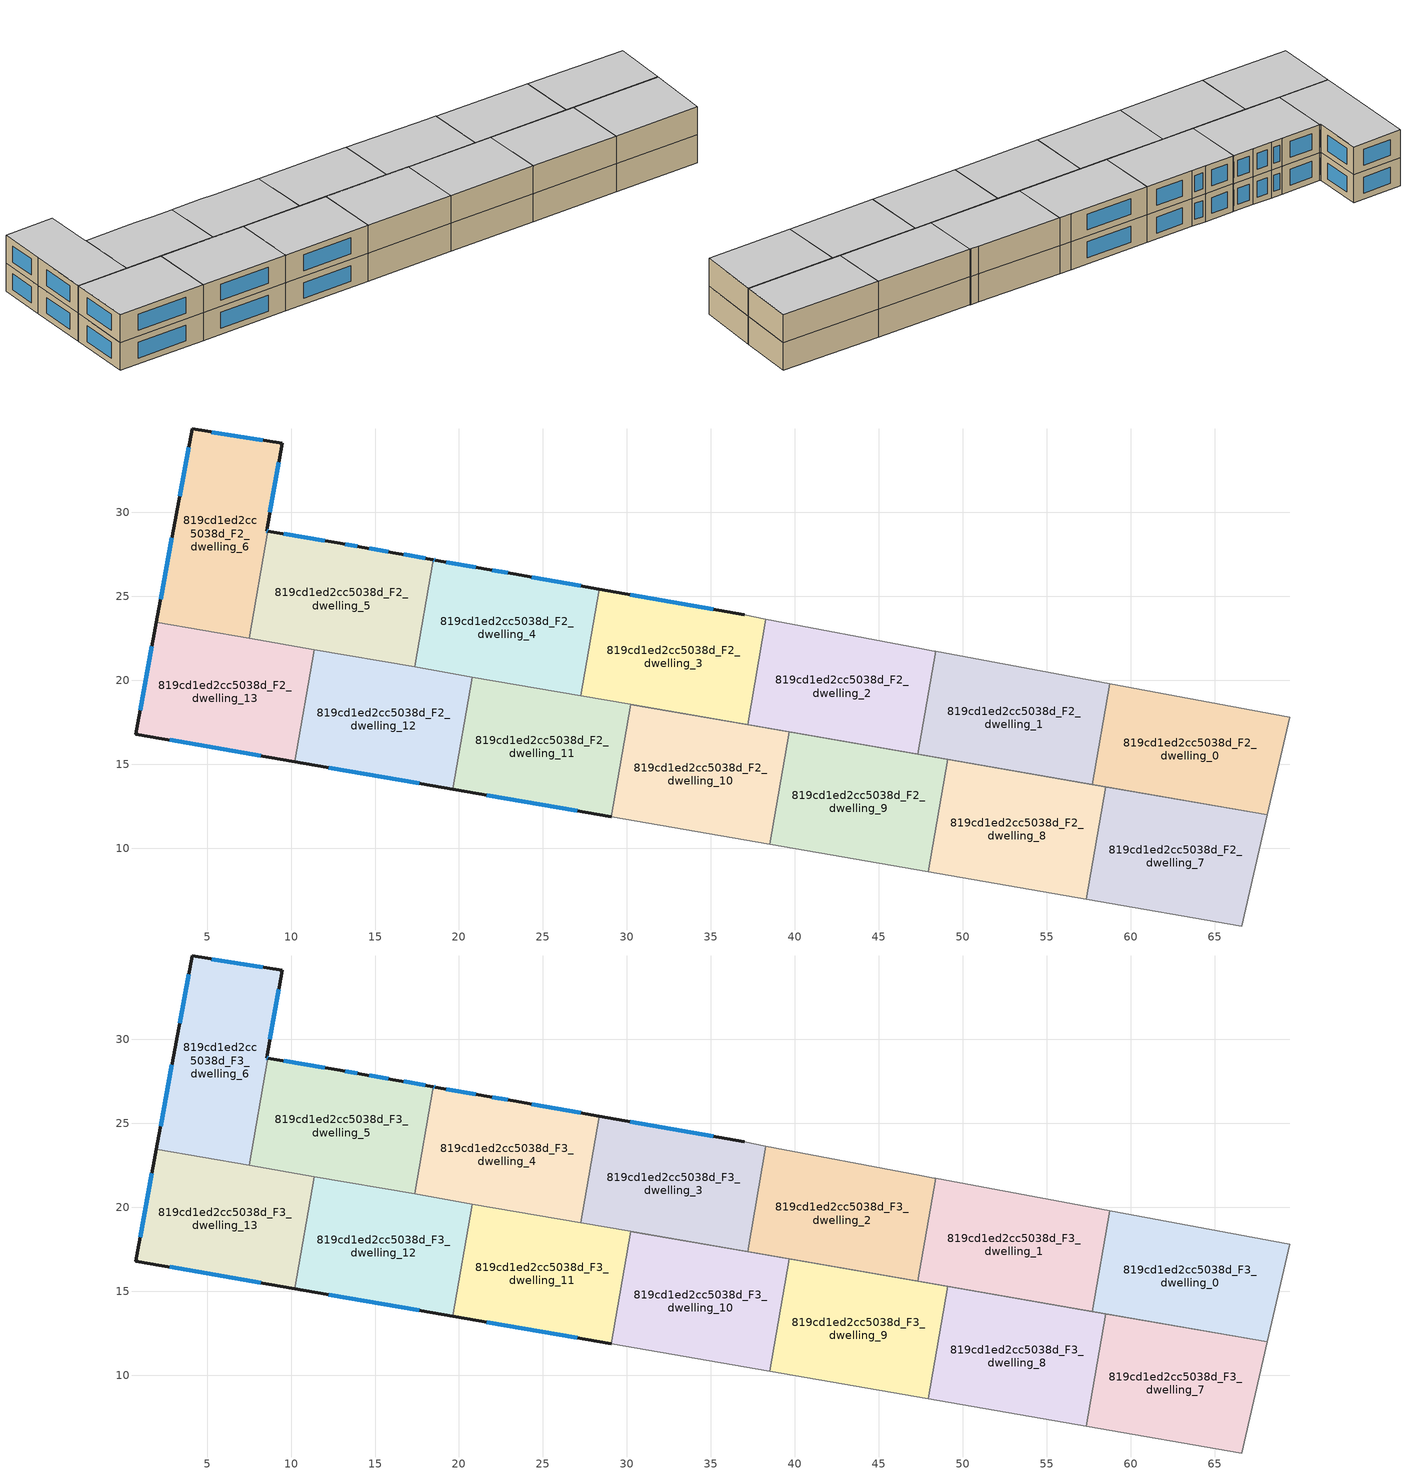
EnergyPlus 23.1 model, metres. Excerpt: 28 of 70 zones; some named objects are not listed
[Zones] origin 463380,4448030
819cd1ed2cc5038d_F2_dwelling_0
 floor to 819cd1ed2cc5038d_F1_dwelling_0 (EU_floor_Construction): 69.47,17.79 68.14,11.97 57.7,13.79 58.74,19.79 z6
 wall to 819cd1ed2cc5038d_F2_dwelling_1 (EU_wall_Construction): 58.74,19.79 57.7,13.79 z6:9
 wall adiabatic (EU_wall_Construction): 57.7,13.79 68.14,11.97 69.47,17.79 58.74,19.79 z6:9
819cd1ed2cc5038d_F2_dwelling_1
 floor to 819cd1ed2cc5038d_F1_dwelling_1 (EU_floor_Construction): 58.74,19.79 57.7,13.79 47.32,15.59 48.38,21.72 z6
 wall to 819cd1ed2cc5038d_F2_dwelling_2 (EU_wall_Construction): 48.38,21.72 47.32,15.59 z6:9
 wall adiabatic (EU_wall_Construction): 58.74,19.79 48.38,21.72 / 47.32,15.59 57.7,13.79 z6:9
819cd1ed2cc5038d_F2_dwelling_10
 floor to 819cd1ed2cc5038d_F1_dwelling_10 (EU_floor_Construction): 39.66,16.92 38.51,10.24 29.07,11.88 30.23,18.55 z6
 wall to 819cd1ed2cc5038d_F2_dwelling_9 (EU_wall_Construction): 38.51,10.24 39.66,16.92 z6:9
 wall adiabatic (EU_wall_Construction): 29.07,11.88 38.51,10.24 / 39.66,16.92 30.23,18.55 z6:9
 wall to 819cd1ed2cc5038d_F2_dwelling_11 (EU_wall_Construction): 30.23,18.55 29.07,11.88 z6:9
819cd1ed2cc5038d_F2_dwelling_11
 floor to 819cd1ed2cc5038d_F1_dwelling_11 (EU_floor_Construction): 30.23,18.55 29.07,11.88 19.64,13.51 20.8,20.19 z6
 wall outside (EU_wall_Construction): 19.64,13.51 29.07,11.88 z6:9
 wall to 819cd1ed2cc5038d_F2_dwelling_12 (EU_wall_Construction): 20.8,20.19 19.64,13.51 z6:9
 wall to 819cd1ed2cc5038d_F2_dwelling_4 (EU_wall_Construction): 27.24,19.07 20.8,20.19 z6:9
 wall to 819cd1ed2cc5038d_F2_dwelling_3 (EU_wall_Construction): 30.23,18.55 27.24,19.07 z6:9
 window (EU_Window_Construction): 21.66,13.16 27.05,12.23 z6.64:8.36
819cd1ed2cc5038d_F2_dwelling_12
 floor to 819cd1ed2cc5038d_F1_dwelling_12 (EU_floor_Construction): 20.8,20.19 19.64,13.51 10.21,15.15 11.37,21.83 z6
 wall outside (EU_wall_Construction): 10.21,15.15 19.64,13.51 z6:9
 wall to 819cd1ed2cc5038d_F2_dwelling_13 (EU_wall_Construction): 11.37,21.83 10.21,15.15 z6:9
 wall to 819cd1ed2cc5038d_F2_dwelling_5 (EU_wall_Construction): 17.36,20.79 11.37,21.83 z6:9
 wall to 819cd1ed2cc5038d_F2_dwelling_4 (EU_wall_Construction): 20.8,20.19 17.36,20.78 z6:9
 window (EU_Window_Construction): 12.23,14.8 17.62,13.86 z6.64:8.36
819cd1ed2cc5038d_F2_dwelling_13
 floor to 819cd1ed2cc5038d_F1_dwelling_13 (EU_floor_Construction): 11.37,21.83 10.21,15.15 0.75,16.79 1.98,23.46 z6
 wall outside (EU_wall_Construction): 1.98,23.46 0.75,16.79 10.21,15.15 z6:9
 wall to 819cd1ed2cc5038d_F2_dwelling_6 (EU_wall_Construction): 7.52,22.49 1.98,23.46 z6:9
 wall to 819cd1ed2cc5038d_F2_dwelling_5 (EU_wall_Construction): 11.37,21.82 7.52,22.49 z6:9
 window (EU_Window_Construction): 2.78,16.44 8.19,15.5 / 1.71,22.03 1.01,18.22 z6.64:8.36
819cd1ed2cc5038d_F2_dwelling_2
 floor to 819cd1ed2cc5038d_F1_dwelling_2 (EU_floor_Construction): 48.29,21.73 48.38,21.72 47.32,15.59 37.19,17.34 38.28,23.64 47.41,21.91 z6
 wall adiabatic (EU_wall_Construction): 48.38,21.72 48.29,21.73 47.41,21.91 38.28,23.64 / 37.19,17.34 47.32,15.59 z6:9
 wall to 819cd1ed2cc5038d_F2_dwelling_3 (EU_wall_Construction): 38.28,23.64 37.19,17.34 z6:9
819cd1ed2cc5038d_F2_dwelling_3
 floor to 819cd1ed2cc5038d_F1_dwelling_3 (EU_floor_Construction): 38.28,23.64 37.19,17.34 27.24,19.07 28.35,25.42 36.98,23.89 z6
 wall outside (EU_wall_Construction): 36.98,23.89 28.35,25.42 z6:9
 wall to 819cd1ed2cc5038d_F2_dwelling_4 (EU_wall_Construction): 28.35,25.42 27.24,19.07 z6:9
 wall adiabatic (EU_wall_Construction): 38.28,23.64 36.98,23.89 / 30.23,18.55 37.19,17.34 z6:9
 window (EU_Window_Construction): 35.13,24.22 30.2,25.09 z6.64:8.36
819cd1ed2cc5038d_F2_dwelling_4
 floor to 819cd1ed2cc5038d_F1_dwelling_4 (EU_floor_Construction): 28.35,25.42 27.24,19.07 17.36,20.79 18.47,27.17 18.58,27.15 21.66,26.61 23.24,26.33 z6
 wall outside (EU_wall_Construction): 28.35,25.42 23.24,26.33 21.66,26.61 18.58,27.15 18.47,27.17 z6:9
 wall to 819cd1ed2cc5038d_F2_dwelling_5 (EU_wall_Construction): 18.47,27.17 17.36,20.79 z6:9
 window (EU_Window_Construction): 27.25,25.62 24.33,26.13 / 18.55,27.15 18.49,27.16 / 21,26.73 19.23,27.04 / 22.9,26.39 21.99,26.55 z6.64:8.36
819cd1ed2cc5038d_F2_dwelling_5
 floor to 819cd1ed2cc5038d_F1_dwelling_5 (EU_floor_Construction): 18.47,27.17 17.36,20.79 7.52,22.49 8.63,28.87 12.94,28.15 14.21,27.93 16.24,27.57 z6
 wall outside (EU_wall_Construction): 18.47,27.17 16.24,27.57 14.21,27.93 12.94,28.15 8.63,28.87 z6:9
 wall to 819cd1ed2cc5038d_F2_dwelling_6 (EU_wall_Construction): 8.63,28.87 7.52,22.49 z6:9
 window (EU_Window_Construction): 17.99,27.26 16.71,27.49 / 12.02,28.31 9.55,28.72 / 13.94,27.97 13.22,28.11 / 15.8,27.65 14.65,27.85 z6.64:8.36
819cd1ed2cc5038d_F2_dwelling_6
 floor to 819cd1ed2cc5038d_F1_dwelling_6 (EU_floor_Construction): 9.47,34.1 8.55,28.89 8.63,28.87 7.52,22.49 1.98,23.46 3.15,29.84 4.13,34.96 z6
 wall outside (EU_wall_Construction): 8.63,28.87 8.55,28.89 9.47,34.1 4.13,34.96 3.15,29.84 1.98,23.46 z6:9
 window (EU_Window_Construction): 2.9,28.48 2.23,24.82 / 3.92,33.86 3.36,30.94 / 8.33,34.28 5.28,34.77 / 8.74,30 9.28,32.98 / 8.61,28.88 8.56,28.88 z6.64:8.36
819cd1ed2cc5038d_F2_dwelling_7
 floor to 819cd1ed2cc5038d_F1_dwelling_7 (EU_floor_Construction): 68.14,11.97 66.61,5.36 57.36,6.97 58.52,13.64 z6
 wall adiabatic (EU_wall_Construction): 57.36,6.97 66.61,5.36 68.14,11.97 58.52,13.64 z6:9
 wall to 819cd1ed2cc5038d_F2_dwelling_8 (EU_wall_Construction): 58.52,13.64 57.36,6.97 z6:9
819cd1ed2cc5038d_F2_dwelling_8
 floor to 819cd1ed2cc5038d_F1_dwelling_8 (EU_floor_Construction): 58.52,13.64 57.36,6.97 47.93,8.6 49.09,15.28 z6
 wall adiabatic (EU_wall_Construction): 47.93,8.6 57.36,6.97 / 58.52,13.64 49.09,15.28 z6:9
 wall to 819cd1ed2cc5038d_F2_dwelling_9 (EU_wall_Construction): 49.09,15.28 47.93,8.6 z6:9
819cd1ed2cc5038d_F2_dwelling_9
 floor to 819cd1ed2cc5038d_F1_dwelling_9 (EU_floor_Construction): 49.09,15.28 47.93,8.6 38.51,10.24 39.66,16.92 z6
 wall adiabatic (EU_wall_Construction): 38.51,10.24 47.93,8.6 / 49.09,15.28 39.66,16.92 z6:9
819cd1ed2cc5038d_F3_dwelling_0
 floor to 819cd1ed2cc5038d_F2_dwelling_0 (EU_floor_Construction): 69.47,17.79 68.14,11.97 57.7,13.79 58.74,19.79 z9
 wall to 819cd1ed2cc5038d_F3_dwelling_1 (EU_wall_Construction): 58.74,19.79 57.7,13.79 z9:12
 wall adiabatic (EU_wall_Construction): 57.7,13.79 68.14,11.97 69.47,17.79 58.74,19.79 z9:12
 ceiling to 819cd1ed2cc5038d_F4_dwelling_0 (EU_floor_Construction): 68.14,11.97 69.47,17.79 58.74,19.79 57.7,13.79 z12
819cd1ed2cc5038d_F3_dwelling_1
 floor to 819cd1ed2cc5038d_F2_dwelling_1 (EU_floor_Construction): 58.74,19.79 57.7,13.79 47.32,15.59 48.38,21.72 z9
 wall to 819cd1ed2cc5038d_F3_dwelling_2 (EU_wall_Construction): 48.38,21.72 47.32,15.59 z9:12
 wall adiabatic (EU_wall_Construction): 58.74,19.79 48.38,21.72 / 47.32,15.59 57.7,13.79 z9:12
 ceiling to 819cd1ed2cc5038d_F4_dwelling_1 (EU_floor_Construction): 57.7,13.79 58.74,19.79 48.38,21.72 47.32,15.59 z12
819cd1ed2cc5038d_F3_dwelling_10
 floor to 819cd1ed2cc5038d_F2_dwelling_10 (EU_floor_Construction): 39.66,16.92 38.51,10.24 29.07,11.88 30.23,18.55 z9
 wall to 819cd1ed2cc5038d_F3_dwelling_9 (EU_wall_Construction): 38.51,10.24 39.66,16.92 z9:12
 wall adiabatic (EU_wall_Construction): 29.07,11.88 38.51,10.24 / 39.66,16.92 30.23,18.55 z9:12
 wall to 819cd1ed2cc5038d_F3_dwelling_11 (EU_wall_Construction): 30.23,18.55 29.07,11.88 z9:12
 ceiling to 819cd1ed2cc5038d_F4_dwelling_10 (EU_floor_Construction): 38.51,10.24 39.66,16.92 30.23,18.55 29.07,11.88 z12
819cd1ed2cc5038d_F3_dwelling_11
 floor to 819cd1ed2cc5038d_F2_dwelling_11 (EU_floor_Construction): 30.23,18.55 29.07,11.88 19.64,13.51 20.8,20.19 z9
 wall outside (EU_wall_Construction): 19.64,13.51 29.07,11.88 z9:12
 wall to 819cd1ed2cc5038d_F3_dwelling_12 (EU_wall_Construction): 20.8,20.19 19.64,13.51 z9:12
 wall to 819cd1ed2cc5038d_F3_dwelling_4 (EU_wall_Construction): 27.24,19.07 20.8,20.19 z9:12
 wall to 819cd1ed2cc5038d_F3_dwelling_3 (EU_wall_Construction): 30.23,18.55 27.24,19.07 z9:12
 window (EU_Window_Construction): 21.66,13.16 27.05,12.23 z9.64:11.36
 ceiling to 819cd1ed2cc5038d_F4_dwelling_11 (EU_floor_Construction): 29.07,11.88 30.23,18.55 20.8,20.19 19.64,13.51 z12
819cd1ed2cc5038d_F3_dwelling_12
 floor to 819cd1ed2cc5038d_F2_dwelling_12 (EU_floor_Construction): 20.8,20.19 19.64,13.51 10.21,15.15 11.37,21.83 z9
 wall outside (EU_wall_Construction): 10.21,15.15 19.64,13.51 z9:12
 wall to 819cd1ed2cc5038d_F3_dwelling_13 (EU_wall_Construction): 11.37,21.83 10.21,15.15 z9:12
 wall to 819cd1ed2cc5038d_F3_dwelling_5 (EU_wall_Construction): 17.36,20.79 11.37,21.83 z9:12
 wall to 819cd1ed2cc5038d_F3_dwelling_4 (EU_wall_Construction): 20.8,20.19 17.36,20.78 z9:12
 window (EU_Window_Construction): 12.23,14.8 17.62,13.86 z9.64:11.36
 ceiling to 819cd1ed2cc5038d_F4_dwelling_12 (EU_floor_Construction): 19.64,13.51 20.8,20.19 11.37,21.83 10.21,15.15 z12
819cd1ed2cc5038d_F3_dwelling_13
 floor to 819cd1ed2cc5038d_F2_dwelling_13 (EU_floor_Construction): 11.37,21.83 10.21,15.15 0.75,16.79 1.98,23.46 z9
 wall outside (EU_wall_Construction): 1.98,23.46 0.75,16.79 10.21,15.15 z9:12
 wall to 819cd1ed2cc5038d_F3_dwelling_6 (EU_wall_Construction): 7.52,22.49 1.98,23.46 z9:12
 wall to 819cd1ed2cc5038d_F3_dwelling_5 (EU_wall_Construction): 11.37,21.82 7.52,22.49 z9:12
 window (EU_Window_Construction): 2.78,16.44 8.19,15.5 / 1.71,22.03 1.01,18.22 z9.64:11.36
 ceiling to 819cd1ed2cc5038d_F4_dwelling_13 (EU_floor_Construction): 10.21,15.15 11.37,21.83 1.98,23.46 0.75,16.79 z12
819cd1ed2cc5038d_F3_dwelling_2
 floor to 819cd1ed2cc5038d_F2_dwelling_2 (EU_floor_Construction): 48.29,21.73 48.38,21.72 47.32,15.59 37.19,17.34 38.28,23.64 47.41,21.91 z9
 wall adiabatic (EU_wall_Construction): 48.38,21.72 48.29,21.73 47.41,21.91 38.28,23.64 / 37.19,17.34 47.32,15.59 z9:12
 wall to 819cd1ed2cc5038d_F3_dwelling_3 (EU_wall_Construction): 38.28,23.64 37.19,17.34 z9:12
 ceiling to 819cd1ed2cc5038d_F4_dwelling_2 (EU_floor_Construction): 47.32,15.59 48.38,21.72 48.29,21.73 47.41,21.91 38.28,23.64 37.19,17.34 z12
819cd1ed2cc5038d_F3_dwelling_3
 floor to 819cd1ed2cc5038d_F2_dwelling_3 (EU_floor_Construction): 38.28,23.64 37.19,17.34 27.24,19.07 28.35,25.42 36.98,23.89 z9
 wall outside (EU_wall_Construction): 36.98,23.89 28.35,25.42 z9:12
 wall to 819cd1ed2cc5038d_F3_dwelling_4 (EU_wall_Construction): 28.35,25.42 27.24,19.07 z9:12
 wall adiabatic (EU_wall_Construction): 38.28,23.64 36.98,23.89 / 30.23,18.55 37.19,17.34 z9:12
 window (EU_Window_Construction): 35.13,24.22 30.2,25.09 z9.64:11.36
 ceiling to 819cd1ed2cc5038d_F4_dwelling_3 (EU_floor_Construction): 37.19,17.34 38.28,23.64 36.98,23.89 28.35,25.42 27.24,19.07 z12
819cd1ed2cc5038d_F3_dwelling_4
 floor to 819cd1ed2cc5038d_F2_dwelling_4 (EU_floor_Construction): 28.35,25.42 27.24,19.07 17.36,20.79 18.47,27.17 18.58,27.15 21.66,26.61 23.24,26.33 z9
 wall outside (EU_wall_Construction): 28.35,25.42 23.24,26.33 21.66,26.61 18.58,27.15 18.47,27.17 z9:12
 wall to 819cd1ed2cc5038d_F3_dwelling_5 (EU_wall_Construction): 18.47,27.17 17.36,20.79 z9:12
 window (EU_Window_Construction): 27.25,25.62 24.33,26.13 / 18.55,27.15 18.49,27.16 / 21,26.73 19.23,27.04 / 22.9,26.39 21.99,26.55 z9.64:11.36
 ceiling to 819cd1ed2cc5038d_F4_dwelling_4 (EU_floor_Construction): 27.24,19.07 28.35,25.42 23.24,26.33 21.66,26.61 18.58,27.15 18.47,27.17 17.36,20.79 z12
819cd1ed2cc5038d_F3_dwelling_5
 floor to 819cd1ed2cc5038d_F2_dwelling_5 (EU_floor_Construction): 18.47,27.17 17.36,20.79 7.52,22.49 8.63,28.87 12.94,28.15 14.21,27.93 16.24,27.57 z9
 wall outside (EU_wall_Construction): 18.47,27.17 16.24,27.57 14.21,27.93 12.94,28.15 8.63,28.87 z9:12
 wall to 819cd1ed2cc5038d_F3_dwelling_6 (EU_wall_Construction): 8.63,28.87 7.52,22.49 z9:12
 window (EU_Window_Construction): 17.99,27.26 16.71,27.49 / 12.02,28.31 9.55,28.72 / 13.94,27.97 13.22,28.11 / 15.8,27.65 14.65,27.85 z9.64:11.36
 ceiling to 819cd1ed2cc5038d_F4_dwelling_5 (EU_floor_Construction): 17.36,20.79 18.47,27.17 16.24,27.57 14.21,27.93 12.94,28.15 8.63,28.87 7.52,22.49 z12
819cd1ed2cc5038d_F3_dwelling_6
 floor to 819cd1ed2cc5038d_F2_dwelling_6 (EU_floor_Construction): 9.47,34.1 8.55,28.89 8.63,28.87 7.52,22.49 1.98,23.46 3.15,29.84 4.13,34.96 z9
 wall outside (EU_wall_Construction): 8.63,28.87 8.55,28.89 9.47,34.1 4.13,34.96 3.15,29.84 1.98,23.46 z9:12
 window (EU_Window_Construction): 2.9,28.48 2.23,24.82 / 3.92,33.86 3.36,30.94 / 8.33,34.28 5.28,34.77 / 8.74,30 9.28,32.98 / 8.61,28.88 8.56,28.88 z9.64:11.36
 ceiling to 819cd1ed2cc5038d_F4_dwelling_6 (EU_floor_Construction): 7.52,22.49 8.63,28.87 8.55,28.89 9.47,34.1 4.13,34.96 3.15,29.84 1.98,23.46 z12
819cd1ed2cc5038d_F3_dwelling_7
 floor to 819cd1ed2cc5038d_F2_dwelling_7 (EU_floor_Construction): 68.14,11.97 66.61,5.36 57.36,6.97 58.52,13.64 z9
 wall adiabatic (EU_wall_Construction): 57.36,6.97 66.61,5.36 68.14,11.97 58.52,13.64 z9:12
 wall to 819cd1ed2cc5038d_F3_dwelling_8 (EU_wall_Construction): 58.52,13.64 57.36,6.97 z9:12
 ceiling to 819cd1ed2cc5038d_F4_dwelling_7 (EU_floor_Construction): 66.61,5.36 68.14,11.97 58.52,13.64 57.36,6.97 z12
819cd1ed2cc5038d_F3_dwelling_8
 floor to 819cd1ed2cc5038d_F2_dwelling_8 (EU_floor_Construction): 58.52,13.64 57.36,6.97 47.93,8.6 49.09,15.28 z9
 wall adiabatic (EU_wall_Construction): 47.93,8.6 57.36,6.97 / 58.52,13.64 49.09,15.28 z9:12
 wall to 819cd1ed2cc5038d_F3_dwelling_9 (EU_wall_Construction): 49.09,15.28 47.93,8.6 z9:12
 ceiling to 819cd1ed2cc5038d_F4_dwelling_8 (EU_floor_Construction): 57.36,6.97 58.52,13.64 49.09,15.28 47.93,8.6 z12
819cd1ed2cc5038d_F3_dwelling_9
 floor to 819cd1ed2cc5038d_F2_dwelling_9 (EU_floor_Construction): 49.09,15.28 47.93,8.6 38.51,10.24 39.66,16.92 z9
 wall adiabatic (EU_wall_Construction): 38.51,10.24 47.93,8.6 / 49.09,15.28 39.66,16.92 z9:12
 ceiling to 819cd1ed2cc5038d_F4_dwelling_9 (EU_floor_Construction): 47.93,8.6 49.09,15.28 39.66,16.92 38.51,10.24 z12
[Building]
EU S2 Campaign: North Axis=0; Terrain=City; Solar Distribution=FullExterior
[Site:Location]
Yerevan-Zvartnots.Intl.AP: Latitude=40.15; Longitude=44.383; Time Zone=4; Elevation=854
[SizingPeriod:WeatherFileDays]
AnnualSizingPeriod: Begin Month=1; Begin Day of Month=1; End Month=12; End Day of Month=31; Day of Week for Start Day=Monday; Use Weather File Daylight Saving Period=No; Use Weather File Rain and Snow Indicators=No
[MATERIAL]
EU_InternalMass_Material: Roughness=MediumRough; Thickness=0.1; Conductivity=1; Density=1800; Specific Heat=900; Thermal Absorptance=0.9; Solar Absorptance=0.7; Visible Absorptance=0.7
[MATERIAL:NOMASS] Roughness=MediumRough; Thermal Absorptance=0.9; Solar Absorptance=0.7; Visible Absorptance=0.7
Name | Thermal Resistance
EU_wall_NoMass | 1.05043
EU_floor_NoMass | 0.478065
[WINDOWMATERIAL:SIMPLEGLAZINGSYSTEM]
EU_Window_SimpleGlazing: UFactor=2.5566; Solar Heat Gain Coefficient=0.75; Visible Transmittance=0.75
[CONSTRUCTION]
EU_wall_Construction: EU_wall_NoMass
EU_floor_Construction: EU_floor_NoMass
EU_Window_Construction: EU_Window_SimpleGlazing
EU_InternalMass_Construction: EU_InternalMass_Material
[ZONE] Type=1; Multiplier=1; Ceiling Height=autocalculate; Floor Area=autocalculate; Part of Total Floor Area=Yes
Name | Volume
819cd1ed2cc5038d_F2_dwelling_0; 819cd1ed2cc5038d_F3_dwelling_0 | 194.538
819cd1ed2cc5038d_F2_dwelling_1; 819cd1ed2cc5038d_F3_dwelling_1; 819cd1ed2cc5038d_F2_dwelling_13; 819cd1ed2cc5038d_F3_dwelling_13 | 194.529
819cd1ed2cc5038d_F2_dwelling_10; 819cd1ed2cc5038d_F3_dwelling_10 | 194.547
819cd1ed2cc5038d_F2_dwelling_11; 819cd1ed2cc5038d_F3_dwelling_11; 819cd1ed2cc5038d_F2_dwelling_4; 819cd1ed2cc5038d_F3_dwelling_4; 819cd1ed2cc5038d_F2_dwelling_8; 819cd1ed2cc5038d_F3_dwelling_8 | 194.54
819cd1ed2cc5038d_F2_dwelling_12; 819cd1ed2cc5038d_F3_dwelling_12 | 194.535
819cd1ed2cc5038d_F2_dwelling_2; 819cd1ed2cc5038d_F3_dwelling_2 | 194.526
819cd1ed2cc5038d_F2_dwelling_3; 819cd1ed2cc5038d_F3_dwelling_3; 819cd1ed2cc5038d_F2_dwelling_6; 819cd1ed2cc5038d_F3_dwelling_6 | 194.544
819cd1ed2cc5038d_F2_dwelling_5; 819cd1ed2cc5038d_F3_dwelling_5 | 194.552
819cd1ed2cc5038d_F2_dwelling_7; 819cd1ed2cc5038d_F3_dwelling_7 | 194.536
819cd1ed2cc5038d_F2_dwelling_9; 819cd1ed2cc5038d_F3_dwelling_9 | 194.548
[INTERNALMASS] Construction=EU_InternalMass_Construction
Name | Zone or ZoneList | Surface Area
819cd1ed2cc5038d_F2_dwelling_0_EU_InternalMass | 819cd1ed2cc5038d_F2_dwelling_0 | 64.8459
819cd1ed2cc5038d_F2_dwelling_1_EU_InternalMass | 819cd1ed2cc5038d_F2_dwelling_1 | 64.8429
819cd1ed2cc5038d_F2_dwelling_2_EU_InternalMass | 819cd1ed2cc5038d_F2_dwelling_2 | 64.8455
819cd1ed2cc5038d_F2_dwelling_3_EU_InternalMass | 819cd1ed2cc5038d_F2_dwelling_3 | 64.848
819cd1ed2cc5038d_F2_dwelling_4_EU_InternalMass | 819cd1ed2cc5038d_F2_dwelling_4 | 64.8467
819cd1ed2cc5038d_F2_dwelling_5_EU_InternalMass | 819cd1ed2cc5038d_F2_dwelling_5 | 64.8507
819cd1ed2cc5038d_F2_dwelling_6_EU_InternalMass | 819cd1ed2cc5038d_F2_dwelling_6 | 64.8482
819cd1ed2cc5038d_F2_dwelling_7_EU_InternalMass | 819cd1ed2cc5038d_F2_dwelling_7 | 64.8453
819cd1ed2cc5038d_F2_dwelling_8_EU_InternalMass | 819cd1ed2cc5038d_F2_dwelling_8 | 64.8467
819cd1ed2cc5038d_F2_dwelling_9_EU_InternalMass | 819cd1ed2cc5038d_F2_dwelling_9 | 64.8492
819cd1ed2cc5038d_F2_dwelling_10_EU_InternalMass | 819cd1ed2cc5038d_F2_dwelling_10 | 64.8492
819cd1ed2cc5038d_F2_dwelling_11_EU_InternalMass | 819cd1ed2cc5038d_F2_dwelling_11 | 64.8467
819cd1ed2cc5038d_F2_dwelling_12_EU_InternalMass | 819cd1ed2cc5038d_F2_dwelling_12 | 64.8451
819cd1ed2cc5038d_F2_dwelling_13_EU_InternalMass | 819cd1ed2cc5038d_F2_dwelling_13 | 64.8429
819cd1ed2cc5038d_F3_dwelling_0_EU_InternalMass | 819cd1ed2cc5038d_F3_dwelling_0 | 64.8459
819cd1ed2cc5038d_F3_dwelling_1_EU_InternalMass | 819cd1ed2cc5038d_F3_dwelling_1 | 64.8429
819cd1ed2cc5038d_F3_dwelling_2_EU_InternalMass | 819cd1ed2cc5038d_F3_dwelling_2 | 64.8455
819cd1ed2cc5038d_F3_dwelling_3_EU_InternalMass | 819cd1ed2cc5038d_F3_dwelling_3 | 64.848
819cd1ed2cc5038d_F3_dwelling_4_EU_InternalMass | 819cd1ed2cc5038d_F3_dwelling_4 | 64.8467
819cd1ed2cc5038d_F3_dwelling_5_EU_InternalMass | 819cd1ed2cc5038d_F3_dwelling_5 | 64.8507
819cd1ed2cc5038d_F3_dwelling_6_EU_InternalMass | 819cd1ed2cc5038d_F3_dwelling_6 | 64.8482
819cd1ed2cc5038d_F3_dwelling_7_EU_InternalMass | 819cd1ed2cc5038d_F3_dwelling_7 | 64.8453
819cd1ed2cc5038d_F3_dwelling_8_EU_InternalMass | 819cd1ed2cc5038d_F3_dwelling_8 | 64.8467
819cd1ed2cc5038d_F3_dwelling_9_EU_InternalMass | 819cd1ed2cc5038d_F3_dwelling_9 | 64.8492
819cd1ed2cc5038d_F3_dwelling_10_EU_InternalMass | 819cd1ed2cc5038d_F3_dwelling_10 | 64.8492
819cd1ed2cc5038d_F3_dwelling_11_EU_InternalMass | 819cd1ed2cc5038d_F3_dwelling_11 | 64.8467
819cd1ed2cc5038d_F3_dwelling_12_EU_InternalMass | 819cd1ed2cc5038d_F3_dwelling_12 | 64.8451
819cd1ed2cc5038d_F3_dwelling_13_EU_InternalMass | 819cd1ed2cc5038d_F3_dwelling_13 | 64.8429
[OTHEREQUIPMENT] Fuel Type=Electricity; Design Level Calculation Method=Watts/Area; Power per Zone Floor Area=1; Fraction Latent=0; Fraction Radiant=0; Fraction Lost=0; Carbon Dioxide Generation Rate=0; EndUse Subcategory=EU_Step8_InternalGains
Name | Zone or ZoneList or Space or SpaceList | Schedule
EU_Step8_InternalGain_819cd1ed2cc5038d_F2_dwelling_0_f000 | 819cd1ed2cc5038d_F2_dwelling_0 | EU_Step8_GainSchedule_819cd1ed2cc5038d_F2_dwelling_0_f000
EU_Step8_InternalGain_819cd1ed2cc5038d_F2_dwelling_1_f000 | 819cd1ed2cc5038d_F2_dwelling_1 | EU_Step8_GainSchedule_819cd1ed2cc5038d_F2_dwelling_1_f000
EU_Step8_InternalGain_819cd1ed2cc5038d_F2_dwelling_2_f000 | 819cd1ed2cc5038d_F2_dwelling_2 | EU_Step8_GainSchedule_819cd1ed2cc5038d_F2_dwelling_2_f000
EU_Step8_InternalGain_819cd1ed2cc5038d_F2_dwelling_3_f000 | 819cd1ed2cc5038d_F2_dwelling_3 | EU_Step8_GainSchedule_819cd1ed2cc5038d_F2_dwelling_3_f000
EU_Step8_InternalGain_819cd1ed2cc5038d_F2_dwelling_4_f000 | 819cd1ed2cc5038d_F2_dwelling_4 | EU_Step8_GainSchedule_819cd1ed2cc5038d_F2_dwelling_4_f000
EU_Step8_InternalGain_819cd1ed2cc5038d_F2_dwelling_5_f000 | 819cd1ed2cc5038d_F2_dwelling_5 | EU_Step8_GainSchedule_819cd1ed2cc5038d_F2_dwelling_5_f000
EU_Step8_InternalGain_819cd1ed2cc5038d_F2_dwelling_6_f000 | 819cd1ed2cc5038d_F2_dwelling_6 | EU_Step8_GainSchedule_819cd1ed2cc5038d_F2_dwelling_6_f000
EU_Step8_InternalGain_819cd1ed2cc5038d_F2_dwelling_7_f000 | 819cd1ed2cc5038d_F2_dwelling_7 | EU_Step8_GainSchedule_819cd1ed2cc5038d_F2_dwelling_7_f000
EU_Step8_InternalGain_819cd1ed2cc5038d_F2_dwelling_8_f000 | 819cd1ed2cc5038d_F2_dwelling_8 | EU_Step8_GainSchedule_819cd1ed2cc5038d_F2_dwelling_8_f000
EU_Step8_InternalGain_819cd1ed2cc5038d_F2_dwelling_9_f000 | 819cd1ed2cc5038d_F2_dwelling_9 | EU_Step8_GainSchedule_819cd1ed2cc5038d_F2_dwelling_9_f000
EU_Step8_InternalGain_819cd1ed2cc5038d_F2_dwelling_10_f000 | 819cd1ed2cc5038d_F2_dwelling_10 | EU_Step8_GainSchedule_819cd1ed2cc5038d_F2_dwelling_10_f000
EU_Step8_InternalGain_819cd1ed2cc5038d_F2_dwelling_11_f000 | 819cd1ed2cc5038d_F2_dwelling_11 | EU_Step8_GainSchedule_819cd1ed2cc5038d_F2_dwelling_11_f000
EU_Step8_InternalGain_819cd1ed2cc5038d_F2_dwelling_12_f000 | 819cd1ed2cc5038d_F2_dwelling_12 | EU_Step8_GainSchedule_819cd1ed2cc5038d_F2_dwelling_12_f000
EU_Step8_InternalGain_819cd1ed2cc5038d_F2_dwelling_13_f000 | 819cd1ed2cc5038d_F2_dwelling_13 | EU_Step8_GainSchedule_819cd1ed2cc5038d_F2_dwelling_13_f000
EU_Step8_InternalGain_819cd1ed2cc5038d_F3_dwelling_0_f000 | 819cd1ed2cc5038d_F3_dwelling_0 | EU_Step8_GainSchedule_819cd1ed2cc5038d_F3_dwelling_0_f000
EU_Step8_InternalGain_819cd1ed2cc5038d_F3_dwelling_1_f000 | 819cd1ed2cc5038d_F3_dwelling_1 | EU_Step8_GainSchedule_819cd1ed2cc5038d_F3_dwelling_1_f000
EU_Step8_InternalGain_819cd1ed2cc5038d_F3_dwelling_2_f000 | 819cd1ed2cc5038d_F3_dwelling_2 | EU_Step8_GainSchedule_819cd1ed2cc5038d_F3_dwelling_2_f000
EU_Step8_InternalGain_819cd1ed2cc5038d_F3_dwelling_3_f000 | 819cd1ed2cc5038d_F3_dwelling_3 | EU_Step8_GainSchedule_819cd1ed2cc5038d_F3_dwelling_3_f000
EU_Step8_InternalGain_819cd1ed2cc5038d_F3_dwelling_4_f000 | 819cd1ed2cc5038d_F3_dwelling_4 | EU_Step8_GainSchedule_819cd1ed2cc5038d_F3_dwelling_4_f000
EU_Step8_InternalGain_819cd1ed2cc5038d_F3_dwelling_5_f000 | 819cd1ed2cc5038d_F3_dwelling_5 | EU_Step8_GainSchedule_819cd1ed2cc5038d_F3_dwelling_5_f000
EU_Step8_InternalGain_819cd1ed2cc5038d_F3_dwelling_6_f000 | 819cd1ed2cc5038d_F3_dwelling_6 | EU_Step8_GainSchedule_819cd1ed2cc5038d_F3_dwelling_6_f000
EU_Step8_InternalGain_819cd1ed2cc5038d_F3_dwelling_7_f000 | 819cd1ed2cc5038d_F3_dwelling_7 | EU_Step8_GainSchedule_819cd1ed2cc5038d_F3_dwelling_7_f000
EU_Step8_InternalGain_819cd1ed2cc5038d_F3_dwelling_8_f000 | 819cd1ed2cc5038d_F3_dwelling_8 | EU_Step8_GainSchedule_819cd1ed2cc5038d_F3_dwelling_8_f000
EU_Step8_InternalGain_819cd1ed2cc5038d_F3_dwelling_9_f000 | 819cd1ed2cc5038d_F3_dwelling_9 | EU_Step8_GainSchedule_819cd1ed2cc5038d_F3_dwelling_9_f000
EU_Step8_InternalGain_819cd1ed2cc5038d_F3_dwelling_10_f000 | 819cd1ed2cc5038d_F3_dwelling_10 | EU_Step8_GainSchedule_819cd1ed2cc5038d_F3_dwelling_10_f000
EU_Step8_InternalGain_819cd1ed2cc5038d_F3_dwelling_11_f000 | 819cd1ed2cc5038d_F3_dwelling_11 | EU_Step8_GainSchedule_819cd1ed2cc5038d_F3_dwelling_11_f000
EU_Step8_InternalGain_819cd1ed2cc5038d_F3_dwelling_12_f000 | 819cd1ed2cc5038d_F3_dwelling_12 | EU_Step8_GainSchedule_819cd1ed2cc5038d_F3_dwelling_12_f000
EU_Step8_InternalGain_819cd1ed2cc5038d_F3_dwelling_13_f000 | 819cd1ed2cc5038d_F3_dwelling_13 | EU_Step8_GainSchedule_819cd1ed2cc5038d_F3_dwelling_13_f000
[ZONEVENTILATION:DESIGNFLOWRATE] Schedule=EU_AlwaysOn; Design Flow Rate Calculation Method=AirChanges/Hour; Air Changes per Hour=0.557805; Ventilation Type=Natural; Fan Pressure Rise=0; Fan Total Efficiency=1; Constant Term Coefficient=1; Temperature Term Coefficient=0; Velocity Term Coefficient=0; Velocity Squared Term Coefficient=0; Minimum Indoor Temperature=-100; Maximum Indoor Temperature=100; Delta Temperature=-100; Minimum Outdoor Temperature=-100; Maximum Outdoor Temperature=100; Maximum Wind Speed=40
Name | Zone or ZoneList or Space or SpaceList
EU_ConstantAir_819cd1ed2cc5038d_F2_dwelling_0 | 819cd1ed2cc5038d_F2_dwelling_0
EU_ConstantAir_819cd1ed2cc5038d_F2_dwelling_1 | 819cd1ed2cc5038d_F2_dwelling_1
EU_ConstantAir_819cd1ed2cc5038d_F2_dwelling_2 | 819cd1ed2cc5038d_F2_dwelling_2
EU_ConstantAir_819cd1ed2cc5038d_F2_dwelling_3 | 819cd1ed2cc5038d_F2_dwelling_3
EU_ConstantAir_819cd1ed2cc5038d_F2_dwelling_4 | 819cd1ed2cc5038d_F2_dwelling_4
EU_ConstantAir_819cd1ed2cc5038d_F2_dwelling_5 | 819cd1ed2cc5038d_F2_dwelling_5
EU_ConstantAir_819cd1ed2cc5038d_F2_dwelling_6 | 819cd1ed2cc5038d_F2_dwelling_6
EU_ConstantAir_819cd1ed2cc5038d_F2_dwelling_7 | 819cd1ed2cc5038d_F2_dwelling_7
EU_ConstantAir_819cd1ed2cc5038d_F2_dwelling_8 | 819cd1ed2cc5038d_F2_dwelling_8
EU_ConstantAir_819cd1ed2cc5038d_F2_dwelling_9 | 819cd1ed2cc5038d_F2_dwelling_9
EU_ConstantAir_819cd1ed2cc5038d_F2_dwelling_10 | 819cd1ed2cc5038d_F2_dwelling_10
EU_ConstantAir_819cd1ed2cc5038d_F2_dwelling_11 | 819cd1ed2cc5038d_F2_dwelling_11
EU_ConstantAir_819cd1ed2cc5038d_F2_dwelling_12 | 819cd1ed2cc5038d_F2_dwelling_12
EU_ConstantAir_819cd1ed2cc5038d_F2_dwelling_13 | 819cd1ed2cc5038d_F2_dwelling_13
EU_ConstantAir_819cd1ed2cc5038d_F3_dwelling_0 | 819cd1ed2cc5038d_F3_dwelling_0
EU_ConstantAir_819cd1ed2cc5038d_F3_dwelling_1 | 819cd1ed2cc5038d_F3_dwelling_1
EU_ConstantAir_819cd1ed2cc5038d_F3_dwelling_2 | 819cd1ed2cc5038d_F3_dwelling_2
EU_ConstantAir_819cd1ed2cc5038d_F3_dwelling_3 | 819cd1ed2cc5038d_F3_dwelling_3
EU_ConstantAir_819cd1ed2cc5038d_F3_dwelling_4 | 819cd1ed2cc5038d_F3_dwelling_4
EU_ConstantAir_819cd1ed2cc5038d_F3_dwelling_5 | 819cd1ed2cc5038d_F3_dwelling_5
EU_ConstantAir_819cd1ed2cc5038d_F3_dwelling_6 | 819cd1ed2cc5038d_F3_dwelling_6
EU_ConstantAir_819cd1ed2cc5038d_F3_dwelling_7 | 819cd1ed2cc5038d_F3_dwelling_7
EU_ConstantAir_819cd1ed2cc5038d_F3_dwelling_8 | 819cd1ed2cc5038d_F3_dwelling_8
EU_ConstantAir_819cd1ed2cc5038d_F3_dwelling_9 | 819cd1ed2cc5038d_F3_dwelling_9
EU_ConstantAir_819cd1ed2cc5038d_F3_dwelling_10 | 819cd1ed2cc5038d_F3_dwelling_10
EU_ConstantAir_819cd1ed2cc5038d_F3_dwelling_11 | 819cd1ed2cc5038d_F3_dwelling_11
EU_ConstantAir_819cd1ed2cc5038d_F3_dwelling_12 | 819cd1ed2cc5038d_F3_dwelling_12
EU_ConstantAir_819cd1ed2cc5038d_F3_dwelling_13 | 819cd1ed2cc5038d_F3_dwelling_13
[HVACTEMPLATE:ZONE:IDEALLOADSAIRSYSTEM] System Availability Schedule=EU_AlwaysOn; Maximum Heating Supply Air Temperature=50; Minimum Cooling Supply Air Temperature=13; Maximum Heating Supply Air Humidity Ratio=0.0156; Minimum Cooling Supply Air Humidity Ratio=0.0077; Heating Limit=NoLimit; Cooling Limit=NoLimit; Heating Availability Schedule=EU_AlwaysOn; Cooling Availability Schedule=EU_CoolingOff; Dehumidification Control Type=ConstantSensibleHeatRatio; Cooling Sensible Heat Ratio=0.7; Dehumidification Setpoint=60; Humidification Control Type=None; Humidification Setpoint=30; Outdoor Air Method=None; Outdoor Air Flow Rate per Person=0.00944; Outdoor Air Flow Rate per Zone Floor Area=0; Outdoor Air Flow Rate per Zone=0; Demand Controlled Ventilation Type=None; Outdoor Air Economizer Type=NoEconomizer; Heat Recovery Type=None; Sensible Heat Recovery Effectiveness=0.7; Latent Heat Recovery Effectiveness=0.65
Name | Template Thermostat
819cd1ed2cc5038d_F2_dwelling_0 | EU_HeatOnly_819cd1ed2cc5038d_F2_dwelling_0
819cd1ed2cc5038d_F2_dwelling_1 | EU_HeatOnly_819cd1ed2cc5038d_F2_dwelling_1
819cd1ed2cc5038d_F2_dwelling_2 | EU_HeatOnly_819cd1ed2cc5038d_F2_dwelling_2
819cd1ed2cc5038d_F2_dwelling_3 | EU_HeatOnly_819cd1ed2cc5038d_F2_dwelling_3
819cd1ed2cc5038d_F2_dwelling_4 | EU_HeatOnly_819cd1ed2cc5038d_F2_dwelling_4
819cd1ed2cc5038d_F2_dwelling_5 | EU_HeatOnly_819cd1ed2cc5038d_F2_dwelling_5
819cd1ed2cc5038d_F2_dwelling_6 | EU_HeatOnly_819cd1ed2cc5038d_F2_dwelling_6
819cd1ed2cc5038d_F2_dwelling_7 | EU_HeatOnly_819cd1ed2cc5038d_F2_dwelling_7
819cd1ed2cc5038d_F2_dwelling_8 | EU_HeatOnly_819cd1ed2cc5038d_F2_dwelling_8
819cd1ed2cc5038d_F2_dwelling_9 | EU_HeatOnly_819cd1ed2cc5038d_F2_dwelling_9
819cd1ed2cc5038d_F2_dwelling_10 | EU_HeatOnly_819cd1ed2cc5038d_F2_dwelling_10
819cd1ed2cc5038d_F2_dwelling_11 | EU_HeatOnly_819cd1ed2cc5038d_F2_dwelling_11
819cd1ed2cc5038d_F2_dwelling_12 | EU_HeatOnly_819cd1ed2cc5038d_F2_dwelling_12
819cd1ed2cc5038d_F2_dwelling_13 | EU_HeatOnly_819cd1ed2cc5038d_F2_dwelling_13
819cd1ed2cc5038d_F3_dwelling_0 | EU_HeatOnly_819cd1ed2cc5038d_F3_dwelling_0
819cd1ed2cc5038d_F3_dwelling_1 | EU_HeatOnly_819cd1ed2cc5038d_F3_dwelling_1
819cd1ed2cc5038d_F3_dwelling_2 | EU_HeatOnly_819cd1ed2cc5038d_F3_dwelling_2
819cd1ed2cc5038d_F3_dwelling_3 | EU_HeatOnly_819cd1ed2cc5038d_F3_dwelling_3
819cd1ed2cc5038d_F3_dwelling_4 | EU_HeatOnly_819cd1ed2cc5038d_F3_dwelling_4
819cd1ed2cc5038d_F3_dwelling_5 | EU_HeatOnly_819cd1ed2cc5038d_F3_dwelling_5
819cd1ed2cc5038d_F3_dwelling_6 | EU_HeatOnly_819cd1ed2cc5038d_F3_dwelling_6
819cd1ed2cc5038d_F3_dwelling_7 | EU_HeatOnly_819cd1ed2cc5038d_F3_dwelling_7
819cd1ed2cc5038d_F3_dwelling_8 | EU_HeatOnly_819cd1ed2cc5038d_F3_dwelling_8
819cd1ed2cc5038d_F3_dwelling_9 | EU_HeatOnly_819cd1ed2cc5038d_F3_dwelling_9
819cd1ed2cc5038d_F3_dwelling_10 | EU_HeatOnly_819cd1ed2cc5038d_F3_dwelling_10
819cd1ed2cc5038d_F3_dwelling_11 | EU_HeatOnly_819cd1ed2cc5038d_F3_dwelling_11
819cd1ed2cc5038d_F3_dwelling_12 | EU_HeatOnly_819cd1ed2cc5038d_F3_dwelling_12
819cd1ed2cc5038d_F3_dwelling_13 | EU_HeatOnly_819cd1ed2cc5038d_F3_dwelling_13
[SIZING:ZONE] Zone Cooling Design Supply Air Temperature Input Method=SupplyAirTemperature; Zone Cooling Design Supply Air Temperature=13; Zone Heating Design Supply Air Temperature Input Method=SupplyAirTemperature; Zone Heating Design Supply Air Temperature=50; Zone Cooling Design Supply Air Humidity Ratio=0.008; Zone Heating Design Supply Air Humidity Ratio=0.008; Cooling Design Air Flow Method=DesignDay; Cooling Design Air Flow Rate=0; Cooling Minimum Air Flow per Zone Floor Area=0.000762; Cooling Minimum Air Flow=0; Cooling Minimum Air Flow Fraction=0.2; Heating Design Air Flow Method=DesignDay; Heating Design Air Flow Rate=0; Heating Maximum Air Flow per Zone Floor Area=0.002032; Heating Maximum Air Flow=0.141576; Heating Maximum Air Flow Fraction=0.3; Account for Dedicated Outdoor Air System=No; Dedicated Outdoor Air System Control Strategy=NeutralSupplyAir; Dedicated Outdoor Air Low Setpoint Temperature for Design=autosize; Dedicated Outdoor Air High Setpoint Temperature for Design=autosize; Zone Load Sizing Method=Sensible Load Only No Latent Load; Zone Latent Cooling Design Supply Air Humidity Ratio Input Method=HumidityRatioDifference; Zone Cooling Design Supply Air Humidity Ratio Difference=0.005; Zone Latent Heating Design Supply Air Humidity Ratio Input Method=HumidityRatioDifference; Zone Humidification Design Supply Air Humidity Ratio Difference=0.005
819cd1ed2cc5038d_F2_dwelling_0; 819cd1ed2cc5038d_F2_dwelling_1; 819cd1ed2cc5038d_F2_dwelling_2; 819cd1ed2cc5038d_F2_dwelling_3; 819cd1ed2cc5038d_F2_dwelling_4; 819cd1ed2cc5038d_F2_dwelling_5; 819cd1ed2cc5038d_F2_dwelling_6; 819cd1ed2cc5038d_F2_dwelling_7; 819cd1ed2cc5038d_F2_dwelling_8; 819cd1ed2cc5038d_F2_dwelling_9; 819cd1ed2cc5038d_F2_dwelling_10; 819cd1ed2cc5038d_F2_dwelling_11; 819cd1ed2cc5038d_F2_dwelling_12; 819cd1ed2cc5038d_F2_dwelling_13; 819cd1ed2cc5038d_F3_dwelling_0; 819cd1ed2cc5038d_F3_dwelling_1; 819cd1ed2cc5038d_F3_dwelling_2; 819cd1ed2cc5038d_F3_dwelling_3; 819cd1ed2cc5038d_F3_dwelling_4; 819cd1ed2cc5038d_F3_dwelling_5; 819cd1ed2cc5038d_F3_dwelling_6; 819cd1ed2cc5038d_F3_dwelling_7; 819cd1ed2cc5038d_F3_dwelling_8; 819cd1ed2cc5038d_F3_dwelling_9; 819cd1ed2cc5038d_F3_dwelling_10; 819cd1ed2cc5038d_F3_dwelling_11; 819cd1ed2cc5038d_F3_dwelling_12; 819cd1ed2cc5038d_F3_dwelling_13
[SCHEDULE:CONSTANT]
Name | Hourly Value
EU_AlwaysOn | 1
EU_CoolingOff | 0
[SCHEDULE:FILE] Column Number=1; Rows to Skip at Top=0; Number of Hours of Data=8760; Column Separator=Comma; Interpolate to Timestep=No; Minutes per Item=60; Adjust Schedule for Daylight Savings=Yes
Name | File
EU_Step8_GainSchedule_819cd1ed2cc5038d_F2_dwelling_0_f000 | ../../schedules/819cd1ed2cc5038d/819cd1ed2cc5038d_F2_dwelling_0_f000_gain.csv
EU_Step8_GainSchedule_819cd1ed2cc5038d_F2_dwelling_1_f000 | ../../schedules/819cd1ed2cc5038d/819cd1ed2cc5038d_F2_dwelling_1_f000_gain.csv
EU_Step8_GainSchedule_819cd1ed2cc5038d_F2_dwelling_2_f000 | ../../schedules/819cd1ed2cc5038d/819cd1ed2cc5038d_F2_dwelling_2_f000_gain.csv
EU_Step8_GainSchedule_819cd1ed2cc5038d_F2_dwelling_3_f000 | ../../schedules/819cd1ed2cc5038d/819cd1ed2cc5038d_F2_dwelling_3_f000_gain.csv
EU_Step8_GainSchedule_819cd1ed2cc5038d_F2_dwelling_4_f000 | ../../schedules/819cd1ed2cc5038d/819cd1ed2cc5038d_F2_dwelling_4_f000_gain.csv
EU_Step8_GainSchedule_819cd1ed2cc5038d_F2_dwelling_5_f000 | ../../schedules/819cd1ed2cc5038d/819cd1ed2cc5038d_F2_dwelling_5_f000_gain.csv
EU_Step8_GainSchedule_819cd1ed2cc5038d_F2_dwelling_6_f000 | ../../schedules/819cd1ed2cc5038d/819cd1ed2cc5038d_F2_dwelling_6_f000_gain.csv
EU_Step8_GainSchedule_819cd1ed2cc5038d_F2_dwelling_7_f000 | ../../schedules/819cd1ed2cc5038d/819cd1ed2cc5038d_F2_dwelling_7_f000_gain.csv
EU_Step8_GainSchedule_819cd1ed2cc5038d_F2_dwelling_8_f000 | ../../schedules/819cd1ed2cc5038d/819cd1ed2cc5038d_F2_dwelling_8_f000_gain.csv
EU_Step8_GainSchedule_819cd1ed2cc5038d_F2_dwelling_9_f000 | ../../schedules/819cd1ed2cc5038d/819cd1ed2cc5038d_F2_dwelling_9_f000_gain.csv
EU_Step8_GainSchedule_819cd1ed2cc5038d_F2_dwelling_10_f000 | ../../schedules/819cd1ed2cc5038d/819cd1ed2cc5038d_F2_dwelling_10_f000_gain.csv
EU_Step8_GainSchedule_819cd1ed2cc5038d_F2_dwelling_11_f000 | ../../schedules/819cd1ed2cc5038d/819cd1ed2cc5038d_F2_dwelling_11_f000_gain.csv
EU_Step8_GainSchedule_819cd1ed2cc5038d_F2_dwelling_12_f000 | ../../schedules/819cd1ed2cc5038d/819cd1ed2cc5038d_F2_dwelling_12_f000_gain.csv
EU_Step8_GainSchedule_819cd1ed2cc5038d_F2_dwelling_13_f000 | ../../schedules/819cd1ed2cc5038d/819cd1ed2cc5038d_F2_dwelling_13_f000_gain.csv
EU_Step8_GainSchedule_819cd1ed2cc5038d_F3_dwelling_0_f000 | ../../schedules/819cd1ed2cc5038d/819cd1ed2cc5038d_F3_dwelling_0_f000_gain.csv
EU_Step8_GainSchedule_819cd1ed2cc5038d_F3_dwelling_1_f000 | ../../schedules/819cd1ed2cc5038d/819cd1ed2cc5038d_F3_dwelling_1_f000_gain.csv
EU_Step8_GainSchedule_819cd1ed2cc5038d_F3_dwelling_2_f000 | ../../schedules/819cd1ed2cc5038d/819cd1ed2cc5038d_F3_dwelling_2_f000_gain.csv
EU_Step8_GainSchedule_819cd1ed2cc5038d_F3_dwelling_3_f000 | ../../schedules/819cd1ed2cc5038d/819cd1ed2cc5038d_F3_dwelling_3_f000_gain.csv
EU_Step8_GainSchedule_819cd1ed2cc5038d_F3_dwelling_4_f000 | ../../schedules/819cd1ed2cc5038d/819cd1ed2cc5038d_F3_dwelling_4_f000_gain.csv
EU_Step8_GainSchedule_819cd1ed2cc5038d_F3_dwelling_5_f000 | ../../schedules/819cd1ed2cc5038d/819cd1ed2cc5038d_F3_dwelling_5_f000_gain.csv
EU_Step8_GainSchedule_819cd1ed2cc5038d_F3_dwelling_6_f000 | ../../schedules/819cd1ed2cc5038d/819cd1ed2cc5038d_F3_dwelling_6_f000_gain.csv
EU_Step8_GainSchedule_819cd1ed2cc5038d_F3_dwelling_7_f000 | ../../schedules/819cd1ed2cc5038d/819cd1ed2cc5038d_F3_dwelling_7_f000_gain.csv
EU_Step8_GainSchedule_819cd1ed2cc5038d_F3_dwelling_8_f000 | ../../schedules/819cd1ed2cc5038d/819cd1ed2cc5038d_F3_dwelling_8_f000_gain.csv
EU_Step8_GainSchedule_819cd1ed2cc5038d_F3_dwelling_9_f000 | ../../schedules/819cd1ed2cc5038d/819cd1ed2cc5038d_F3_dwelling_9_f000_gain.csv
EU_Step8_GainSchedule_819cd1ed2cc5038d_F3_dwelling_10_f000 | ../../schedules/819cd1ed2cc5038d/819cd1ed2cc5038d_F3_dwelling_10_f000_gain.csv
EU_Step8_GainSchedule_819cd1ed2cc5038d_F3_dwelling_11_f000 | ../../schedules/819cd1ed2cc5038d/819cd1ed2cc5038d_F3_dwelling_11_f000_gain.csv
EU_Step8_GainSchedule_819cd1ed2cc5038d_F3_dwelling_12_f000 | ../../schedules/819cd1ed2cc5038d/819cd1ed2cc5038d_F3_dwelling_12_f000_gain.csv
EU_Step8_GainSchedule_819cd1ed2cc5038d_F3_dwelling_13_f000 | ../../schedules/819cd1ed2cc5038d/819cd1ed2cc5038d_F3_dwelling_13_f000_gain.csv
